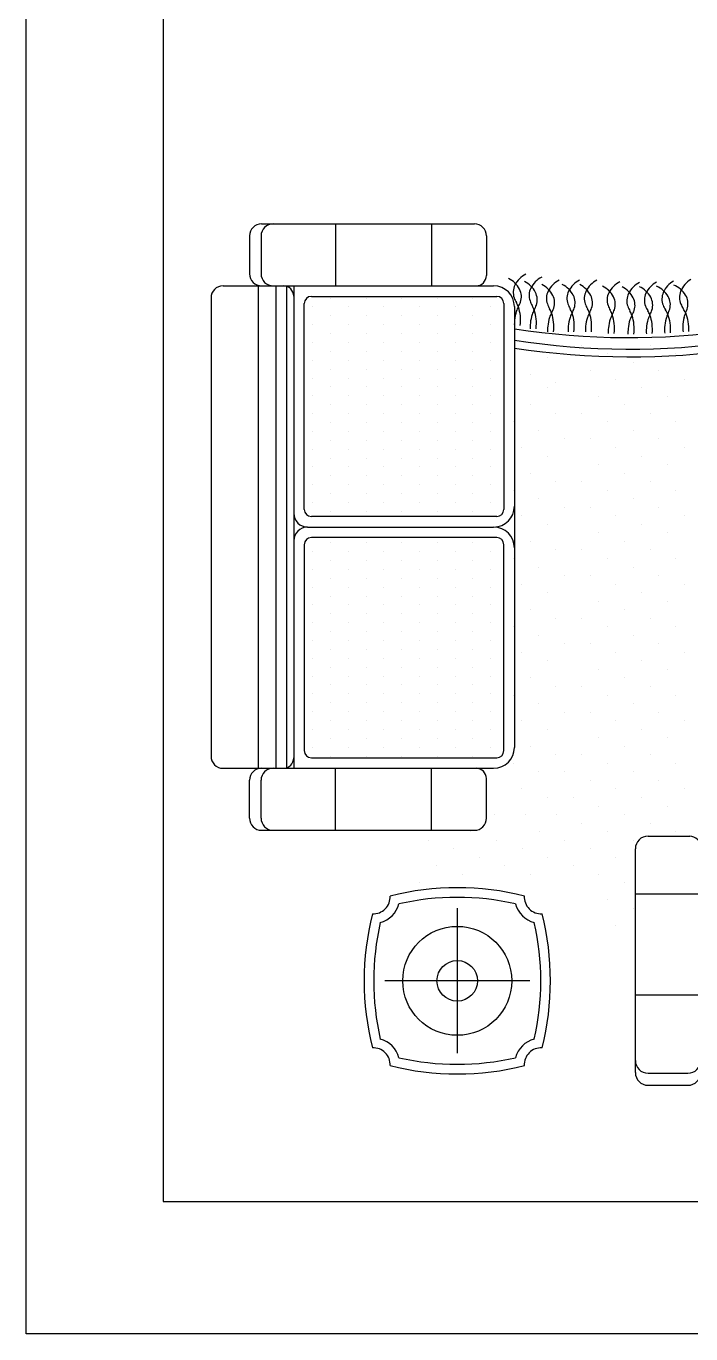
# Model space of a CAD drawing. Header units: inches. Extents: x -0.4 to 42.1, y 14 to 38.8.
# Drawn here: x 21.1 to 22.734, y 13.972 to 17.188 of the extents above; entities that cross this region are included whole.
import ezdxf

# ---------------------------------------------------------------- set-up
doc = ezdxf.new("R2010")
doc.units = ezdxf.units.IN
doc.header["$MEASUREMENT"] = 0
for name, color, linetype in [('02', 2, 'Continuous'), ('4', 4, 'Continuous'), ('kadrbm', 4, 'Continuous')]:
    doc.layers.add(name, color=color, linetype=linetype)

# ---------------------------------------------------------------- blocks, each defined once
blk = doc.blocks.new('kadrbm')
at = {"layer": 'kadrbm', "color": 4}
blk.add_lwpolyline([(0, 0), (0, 24.7972), (21, 24.7972), (21, 0), (0, 0)], close=True, dxfattribs=at)
blk.add_lwpolyline([(20.6631, 0.3257), (20.6631, 24.4603), (0.3369, 24.4603), (0.3369, 0.3257), (20.6631, 0.3257)], dxfattribs=at)

msp = doc.modelspace()

# ---------------------------------------------------------------- linework, layer by layer
at = {"layer": '02'}
for p, q in [((21.6787, 16.7015), (22.2015, 16.7015)), ((21.8603, 16.7015), (21.8603, 16.549)), ((22.0964, 16.7015), (22.0964, 16.549)), ((21.649, 16.6718), (21.649, 16.5786)), ((21.6773, 16.6718), (21.6773, 16.5786)), ((22.2312, 16.6718), (22.2312, 16.5745)), ((21.5839, 16.549), (22.249, 16.549)), ((21.6702, 16.549), (21.6702, 15.3626)), ((21.7139, 16.549), (21.7139, 15.3626)), ((21.7401, 16.5477), (21.7401, 15.3626)), ((21.7576, 16.549), (21.7576, 15.3626)), ((21.5542, 16.5193), (21.5542, 15.3922)), ((21.7835, 15.9991), (21.7835, 16.5056)), ((21.801, 16.5231), (22.2566, 16.5231)), ((22.2741, 16.5056), (22.2741, 15.9991)), ((21.8042, 16.4971), (21.8042, 16.4971)), ((22.2415, 16.4971), (22.2415, 16.4971)), ((22.3, 16.498), (22.3, 15.4136)), ((21.8042, 16.0599), (21.8042, 16.0599)), ((21.8042, 16.0161), (21.8042, 16.0161)), ((21.7915, 15.9558), (22.249, 15.9558)), ((22.2566, 15.9816), (21.801, 15.9816)), ((22.3179, 15.9835), (22.3179, 15.9835)), ((22.2566, 15.9299), (21.801, 15.9299)), ((21.7835, 15.9124), (21.7835, 15.4059)), ((21.8042, 15.8954), (21.8042, 15.8954)), ((22.2741, 15.4059), (22.2741, 15.9124)), ((21.801, 15.3884), (22.2566, 15.3884)), ((22.297, 15.3747), (22.297, 15.3747)), ((21.5839, 15.3626), (22.249, 15.3626)), ((21.8603, 15.21), (21.8603, 15.3626)), ((22.0964, 15.21), (22.0964, 15.3626)), ((21.649, 15.2397), (21.649, 15.3329)), ((21.6773, 15.2397), (21.6773, 15.3329)), ((22.2312, 15.2397), (22.2312, 15.3371)), ((21.6787, 15.21), (22.2015, 15.21)), ((22.6285, 15.1957), (22.731, 15.1957)), ((22.5973, 14.6141), (22.5973, 15.1645)), ((22.5973, 15.0538), (22.7579, 15.0538)), ((22.1595, 15.0182), (22.1595, 14.6615)), ((22.3378, 14.8398), (21.9811, 14.8398)), ((22.5973, 14.8053), (22.7579, 14.8053)), ((22.6285, 14.6127), (22.7266, 14.6127)), ((22.6285, 14.5829), (22.7266, 14.5829))]:
    msp.add_line(p, q, dxfattribs=at)
for radius in [0.134, 0.0499]:
    msp.add_circle((22.1595, 14.8398), radius, dxfattribs=at)
for centre, radius, start, end in [((21.6787, 16.6718), 0.0297, 90, 180), ((21.707, 16.6718), 0.0297, 90, 180), ((22.2015, 16.6718), 0.0297, 0, 90), ((21.6787, 16.5786), 0.0297, 180, 270), ((21.707, 16.5786), 0.0297, 180, 270), ((22.2057, 16.5745), 0.0255, 270, 0), ((22.2599, 16.5138), 0.0593, 26.8626, 64.2782), ((22.5827, 18.2678), 1.8461, 261.1897, 294.7629), ((22.5848, 18.2613), 1.8679, 261.2294, 294.8758), ((22.3544, 16.5247), 0.0593, 116.3479, 153.7635), ((22.3934, 16.5171), 0.0593, 116.3479, 153.7635), ((22.4361, 16.5095), 0.0593, 116.3479, 153.7635), ((22.4865, 16.5095), 0.0593, 116.3479, 153.7635), ((22.5292, 16.5095), 0.0593, 116.3479, 153.7635), ((22.7635, 16.5133), 0.0593, 120.569, 157.9846), ((21.5839, 16.5193), 0.0297, 90, 180), ((21.7322, 16.5235), 0.0254, 0, 90), ((22.249, 16.498), 0.051, 0, 90), ((22.3374, 16.5331), 0.0404, 153.7635, 199.5154), ((22.5848, 18.2613), 1.8869, 261.3184, 294.9329), ((22.2768, 16.5223), 0.0404, 341.1107, 26.8626), ((22.2988, 16.5062), 0.0593, 26.8626, 64.2782), ((22.3764, 16.5255), 0.0404, 153.7635, 199.5154), ((22.3157, 16.5147), 0.0404, 341.1107, 26.8626), ((22.3416, 16.4986), 0.0593, 26.8626, 64.2782), ((22.4191, 16.5179), 0.0404, 153.7635, 199.5154), ((22.3919, 16.4986), 0.0593, 26.8626, 64.2782), ((22.4695, 16.5179), 0.0404, 153.7635, 199.5154), ((22.4347, 16.4986), 0.0593, 26.8626, 64.2782), ((22.5122, 16.5179), 0.0404, 153.7635, 199.5154), ((22.4907, 16.4948), 0.0593, 26.8626, 64.2782), ((22.5683, 16.5141), 0.0404, 153.7635, 199.5154), ((22.5853, 16.5057), 0.0593, 116.3479, 153.7635), ((22.5392, 16.4929), 0.0593, 26.8626, 64.2782), ((22.6337, 16.5038), 0.0593, 116.3479, 153.7635), ((22.5828, 16.4927), 0.0593, 28.2697, 65.6853), ((22.6599, 16.5138), 0.0404, 155.1705, 200.9224), ((22.6771, 16.5059), 0.0593, 117.7549, 155.1705), ((22.6264, 16.4935), 0.0593, 29.6767, 67.0923), ((22.703, 16.5166), 0.0404, 156.5776, 202.3295), ((22.7203, 16.5091), 0.0593, 119.162, 156.5776), ((22.67, 16.4955), 0.0593, 31.0837, 68.4993), ((22.746, 16.5204), 0.0404, 157.9846, 203.7365), ((21.801, 16.5056), 0.0175, 90, 180), ((22.2566, 16.5056), 0.0175, 0, 90), ((22.3642, 16.5426), 0.0688, 199.5154, 210.2039), ((22.2503, 16.4762), 0.063, 19.0364, 30.2039), ((22.2499, 16.5315), 0.0688, 330.4222, 341.1107), ((22.4032, 16.535), 0.0688, 199.5154, 210.2039), ((22.2892, 16.4686), 0.063, 19.0364, 30.2039), ((22.2888, 16.5239), 0.0688, 330.4222, 341.1107), ((22.4459, 16.5274), 0.0688, 199.5154, 210.2039), ((22.3585, 16.5071), 0.0404, 341.1107, 26.8626), ((22.4963, 16.5274), 0.0688, 199.5154, 210.2039), ((22.4088, 16.5071), 0.0404, 341.1107, 26.8626), ((22.539, 16.5274), 0.0688, 199.5154, 210.2039), ((22.4516, 16.5071), 0.0404, 341.1107, 26.8626), ((22.5951, 16.5236), 0.0688, 199.5154, 210.2039), ((22.5076, 16.5033), 0.0404, 341.1107, 26.8626), ((22.6167, 16.5122), 0.0404, 153.7635, 199.5154), ((22.6435, 16.5217), 0.0688, 199.5154, 210.2039), ((22.5561, 16.5014), 0.0404, 341.1107, 26.8626), ((22.6864, 16.524), 0.0688, 200.9224, 211.6109), ((22.5995, 16.5017), 0.0404, 342.5178, 28.2697), ((22.7292, 16.5274), 0.0688, 202.3295, 213.018), ((22.6429, 16.5029), 0.0404, 343.9248, 29.6767), ((22.772, 16.5318), 0.0688, 203.7365, 214.425), ((22.6863, 16.5053), 0.0404, 345.3318, 31.0837), ((22.3938, 16.4567), 0.0939, 161.5897, 175.1221), ((22.3645, 16.4665), 0.063, 150.4222, 161.5897), ((22.2211, 16.4662), 0.0939, 5.504, 19.0364), ((22.2044, 16.4645), 0.1107, 353.0429, 5.504), ((22.4328, 16.4491), 0.0939, 161.5897, 175.1221), ((22.4035, 16.4589), 0.063, 150.4222, 161.5897), ((22.26, 16.4586), 0.0939, 5.504, 19.0364), ((22.2433, 16.4569), 0.1107, 353.0429, 5.504), ((22.4755, 16.4415), 0.0939, 161.5897, 175.1221), ((22.332, 16.461), 0.063, 19.0364, 30.2039), ((22.4462, 16.4513), 0.063, 150.4222, 161.5897), ((22.3316, 16.5163), 0.0688, 330.4222, 341.1107), ((22.3028, 16.451), 0.0939, 5.504, 19.0364), ((22.5259, 16.4415), 0.0939, 161.5897, 175.1221), ((22.3823, 16.461), 0.063, 19.0364, 30.2039), ((22.4966, 16.4513), 0.063, 150.4222, 161.5897), ((22.3819, 16.5163), 0.0688, 330.4222, 341.1107), ((22.3531, 16.451), 0.0939, 5.504, 19.0364), ((22.5686, 16.4415), 0.0939, 161.5897, 175.1221), ((22.4251, 16.461), 0.063, 19.0364, 30.2039), ((22.5393, 16.4513), 0.063, 150.4222, 161.5897), ((22.4247, 16.5163), 0.0688, 330.4222, 341.1107), ((22.3959, 16.451), 0.0939, 5.504, 19.0364), ((22.6247, 16.4377), 0.0939, 161.5897, 175.1221), ((22.4811, 16.4572), 0.063, 19.0364, 30.2039), ((22.5954, 16.4475), 0.063, 150.4222, 161.5897), ((22.4807, 16.5125), 0.0688, 330.4222, 341.1107), ((22.4519, 16.4472), 0.0939, 5.504, 19.0364), ((22.5296, 16.4553), 0.063, 19.0364, 30.2039), ((22.6438, 16.4456), 0.063, 150.4222, 161.5897), ((22.5292, 16.5106), 0.0688, 330.4222, 341.1107), ((22.5004, 16.4453), 0.0939, 5.504, 19.0364), ((22.7181, 16.4389), 0.0939, 162.9967, 176.5291), ((22.5741, 16.4549), 0.063, 20.4435, 31.6109), ((22.6886, 16.4479), 0.063, 151.8293, 162.9967), ((22.5724, 16.5102), 0.0688, 331.8293, 342.5178), ((22.5452, 16.4441), 0.0939, 6.9111, 20.4435), ((22.7631, 16.4431), 0.0939, 164.4038, 177.9362), ((22.6187, 16.4555), 0.063, 21.8505, 33.018), ((22.7333, 16.4514), 0.063, 153.2363, 164.4038), ((22.6156, 16.5108), 0.0688, 333.2363, 343.9248), ((22.59, 16.4441), 0.0939, 8.3181, 21.8505), ((22.8079, 16.4484), 0.0939, 165.8108, 179.3432), ((22.6632, 16.4573), 0.063, 23.2575, 34.425), ((22.7779, 16.456), 0.063, 154.6434, 165.8108), ((22.6588, 16.5124), 0.0688, 334.6434, 345.3318), ((22.6349, 16.4451), 0.0939, 9.7251, 23.2575), ((22.4105, 16.4553), 0.1107, 175.1221, 182.1909), ((22.4495, 16.4477), 0.1107, 175.1221, 182.1909), ((22.4922, 16.4401), 0.1107, 175.1221, 182.1909), ((22.2861, 16.4493), 0.1107, 353.0429, 5.504), ((22.5426, 16.4401), 0.1107, 175.1221, 182.1909), ((22.3364, 16.4493), 0.1107, 353.0429, 5.504), ((22.5853, 16.4401), 0.1107, 175.1221, 182.1909), ((22.3792, 16.4493), 0.1107, 353.0429, 5.504), ((22.6414, 16.4363), 0.1107, 175.1221, 182.1909), ((22.4352, 16.4455), 0.1107, 353.0429, 5.504), ((22.6898, 16.4344), 0.1107, 175.1221, 182.1909), ((22.6731, 16.4358), 0.0939, 161.5897, 175.1221), ((22.4837, 16.4436), 0.1107, 353.0429, 5.504), ((22.7349, 16.4379), 0.1107, 176.5291, 183.5979), ((22.5285, 16.4421), 0.1107, 354.4499, 6.9111), ((22.7798, 16.4425), 0.1107, 177.9362, 185.005), ((22.5734, 16.4416), 0.1107, 355.8569, 8.3181), ((22.8246, 16.4482), 0.1107, 179.3432, 186.412), ((22.6183, 16.4423), 0.1107, 357.264, 9.7251), ((21.7915, 15.9897), 0.0339, 180, 270), ((21.801, 15.9991), 0.0175, 180, 270), ((22.249, 16.0068), 0.051, 270, 0), ((22.2566, 15.9991), 0.0175, 270, 0), ((21.7915, 15.9219), 0.0339, 90, 180), ((22.249, 15.9048), 0.051, 0, 90), ((21.801, 15.9124), 0.0175, 90, 180), ((22.2566, 15.9124), 0.0175, 0, 90), ((21.801, 15.4059), 0.0175, 180, 270), ((22.249, 15.4136), 0.051, 270, 0), ((22.2566, 15.4059), 0.0175, 270, 0), ((21.5839, 15.3922), 0.0297, 180, 270), ((21.7322, 15.388), 0.0254, 270, 0), ((21.6787, 15.3329), 0.0297, 90, 180), ((21.707, 15.3329), 0.0297, 90, 180), ((22.2057, 15.3371), 0.0255, 0, 90), ((21.6787, 15.2397), 0.0297, 180, 270), ((21.707, 15.2397), 0.0297, 180, 270), ((22.2015, 15.2397), 0.0297, 270, 0), ((22.6285, 15.1645), 0.0312, 90, 180), ((22.731, 15.1688), 0.0268, 0, 90), ((22.1595, 14.4017), 0.6672, 75.6878, 104.3122), ((21.9534, 15.0459), 0.0412, 266.7594, 3.2406), ((21.9534, 15.0459), 0.065, 285.1069, 344.8931), ((22.1595, 14.4017), 0.6434, 77.1314, 102.8686), ((22.3655, 15.0459), 0.065, 195.1069, 254.8931), ((22.3655, 15.0459), 0.0412, 176.7594, 273.2406), ((22.5976, 14.8398), 0.6672, 165.6878, 194.3122), ((21.7214, 14.8398), 0.6672, 345.6878, 14.3122), ((22.5976, 14.8398), 0.6434, 167.1314, 192.8686), ((21.7214, 14.8398), 0.6434, 347.1314, 12.8686), ((21.9534, 14.6338), 0.0412, 356.7594, 93.2406), ((21.9534, 14.6338), 0.065, 15.1069, 74.8931), ((22.3655, 14.6338), 0.065, 105.1069, 164.8931), ((22.3655, 14.6338), 0.0412, 86.7594, 183.2406), ((22.1595, 15.2779), 0.6434, 257.1314, 282.8686), ((22.6285, 14.6439), 0.0312, 180, 270), ((22.7266, 14.6439), 0.0312, 270, 0), ((22.1595, 15.2779), 0.6672, 255.6878, 284.3122), ((22.6285, 14.6141), 0.0312, 180, 270), ((22.7266, 14.6141), 0.0312, 270, 0)]:
    msp.add_arc(centre, radius, start, end, dxfattribs=at)
at = {"layer": '4'}
for p, q in [((21.8479, 16.519), (21.8479, 16.519)), ((21.9354, 16.519), (21.9354, 16.519)), ((22.0228, 16.519), (22.0228, 16.519)), ((22.1103, 16.519), (22.1103, 16.519)), ((22.1977, 16.519), (22.1977, 16.519)), ((21.8479, 16.4753), (21.8479, 16.4753)), ((21.8916, 16.4971), (21.8916, 16.4971)), ((21.9354, 16.4753), (21.9354, 16.4753)), ((21.9791, 16.4971), (21.9791, 16.4971)), ((22.0228, 16.4753), (22.0228, 16.4753)), ((22.0665, 16.4971), (22.0665, 16.4971)), ((22.1103, 16.4753), (22.1103, 16.4753)), ((22.154, 16.4971), (22.154, 16.4971)), ((22.1977, 16.4753), (22.1977, 16.4753)), ((21.8042, 16.4534), (21.8042, 16.4534)), ((21.8916, 16.4534), (21.8916, 16.4534)), ((21.9791, 16.4534), (21.9791, 16.4534)), ((22.0665, 16.4534), (22.0665, 16.4534)), ((22.154, 16.4534), (22.154, 16.4534)), ((22.2415, 16.4534), (22.2415, 16.4534)), ((21.8042, 16.4097), (21.8042, 16.4097)), ((21.8479, 16.4315), (21.8479, 16.4315)), ((21.8916, 16.4097), (21.8916, 16.4097)), ((21.9354, 16.4315), (21.9354, 16.4315)), ((21.9791, 16.4097), (21.9791, 16.4097)), ((22.0228, 16.4315), (22.0228, 16.4315)), ((22.0665, 16.4097), (22.0665, 16.4097)), ((22.1103, 16.4315), (22.1103, 16.4315)), ((22.154, 16.4097), (22.154, 16.4097)), ((22.1977, 16.4315), (22.1977, 16.4315)), ((22.2415, 16.4097), (22.2415, 16.4097)), ((22.4658, 16.4033), (22.4658, 16.4033)), ((22.6337, 16.4033), (22.6337, 16.4033)), ((21.8479, 16.3878), (21.8479, 16.3878)), ((21.9354, 16.3878), (21.9354, 16.3878)), ((22.0228, 16.3878), (22.0228, 16.3878)), ((22.1103, 16.3878), (22.1103, 16.3878)), ((22.1977, 16.3878), (22.1977, 16.3878)), ((22.3809, 16.3734), (22.3809, 16.3734)), ((22.5288, 16.3823), (22.5288, 16.3823)), ((22.6967, 16.3823), (22.6967, 16.3823)), ((21.8042, 16.366), (21.8042, 16.366)), ((21.8479, 16.3441), (21.8479, 16.3441)), ((21.8916, 16.366), (21.8916, 16.366)), ((21.9354, 16.3441), (21.9354, 16.3441)), ((21.9791, 16.366), (21.9791, 16.366)), ((22.0228, 16.3441), (22.0228, 16.3441)), ((22.0665, 16.366), (22.0665, 16.366)), ((22.1103, 16.3441), (22.1103, 16.3441)), ((22.154, 16.366), (22.154, 16.366)), ((22.1977, 16.3441), (22.1977, 16.3441)), ((22.2415, 16.366), (22.2415, 16.366)), ((22.4868, 16.3404), (22.4868, 16.3404)), ((22.5917, 16.3613), (22.5917, 16.3613)), ((22.6547, 16.3404), (22.6547, 16.3404)), ((21.8042, 16.3222), (21.8042, 16.3222)), ((21.8916, 16.3222), (21.8916, 16.3222)), ((21.9791, 16.3222), (21.9791, 16.3222)), ((22.0665, 16.3222), (22.0665, 16.3222)), ((22.154, 16.3222), (22.154, 16.3222)), ((22.2415, 16.3222), (22.2415, 16.3222)), ((22.3389, 16.3314), (22.3389, 16.3314)), ((22.4019, 16.3104), (22.4019, 16.3104)), ((22.5497, 16.3194), (22.5497, 16.3194)), ((22.7177, 16.3194), (22.7177, 16.3194)), ((21.8042, 16.2785), (21.8042, 16.2785)), ((21.8479, 16.3004), (21.8479, 16.3004)), ((21.8916, 16.2785), (21.8916, 16.2785)), ((21.9354, 16.3004), (21.9354, 16.3004)), ((21.9791, 16.2785), (21.9791, 16.2785)), ((22.0228, 16.3004), (22.0228, 16.3004)), ((22.0665, 16.2785), (22.0665, 16.2785)), ((22.1103, 16.3004), (22.1103, 16.3004)), ((22.154, 16.2785), (22.154, 16.2785)), ((22.1977, 16.3004), (22.1977, 16.3004)), ((22.2415, 16.2785), (22.2415, 16.2785)), ((22.3809, 16.2984), (22.3809, 16.2984)), ((22.5078, 16.2774), (22.5078, 16.2774)), ((22.6127, 16.2984), (22.6127, 16.2984)), ((22.6757, 16.2774), (22.6757, 16.2774)), ((21.8479, 16.2566), (21.8479, 16.2566)), ((21.9354, 16.2566), (21.9354, 16.2566)), ((22.0228, 16.2566), (22.0228, 16.2566)), ((22.1103, 16.2566), (22.1103, 16.2566)), ((22.1977, 16.2566), (22.1977, 16.2566)), ((22.3389, 16.2564), (22.3389, 16.2564)), ((22.5707, 16.2564), (22.5707, 16.2564)), ((21.8042, 16.2348), (21.8042, 16.2348)), ((21.8479, 16.2129), (21.8479, 16.2129)), ((21.8916, 16.2348), (21.8916, 16.2348)), ((21.9354, 16.2129), (21.9354, 16.2129)), ((21.9791, 16.2348), (21.9791, 16.2348)), ((22.0228, 16.2129), (22.0228, 16.2129)), ((22.0665, 16.2348), (22.0665, 16.2348)), ((22.1103, 16.2129), (22.1103, 16.2129)), ((22.154, 16.2348), (22.154, 16.2348)), ((22.1977, 16.2129), (22.1977, 16.2129)), ((22.2415, 16.2348), (22.2415, 16.2348)), ((22.297, 16.2144), (22.297, 16.2144)), ((22.4019, 16.2354), (22.4019, 16.2354)), ((22.4658, 16.2354), (22.4658, 16.2354)), ((22.5288, 16.2144), (22.5288, 16.2144)), ((22.6337, 16.2354), (22.6337, 16.2354)), ((22.6967, 16.2144), (22.6967, 16.2144)), ((21.8042, 16.191), (21.8042, 16.191)), ((21.8916, 16.191), (21.8916, 16.191)), ((21.9791, 16.191), (21.9791, 16.191)), ((22.0665, 16.191), (22.0665, 16.191)), ((22.154, 16.191), (22.154, 16.191)), ((22.2415, 16.191), (22.2415, 16.191)), ((22.3599, 16.1934), (22.3599, 16.1934)), ((22.5917, 16.1934), (22.5917, 16.1934)), ((21.8042, 16.1473), (21.8042, 16.1473)), ((21.8479, 16.1692), (21.8479, 16.1692)), ((21.8916, 16.1473), (21.8916, 16.1473)), ((21.9354, 16.1692), (21.9354, 16.1692)), ((21.9791, 16.1473), (21.9791, 16.1473)), ((22.0228, 16.1692), (22.0228, 16.1692)), ((22.0665, 16.1473), (22.0665, 16.1473)), ((22.1103, 16.1692), (22.1103, 16.1692)), ((22.154, 16.1473), (22.154, 16.1473)), ((22.1977, 16.1692), (22.1977, 16.1692)), ((22.2415, 16.1473), (22.2415, 16.1473)), ((22.3179, 16.1514), (22.3179, 16.1514)), ((22.4229, 16.1724), (22.4229, 16.1724)), ((22.4868, 16.1724), (22.4868, 16.1724)), ((22.5497, 16.1514), (22.5497, 16.1514)), ((22.6547, 16.1724), (22.6547, 16.1724)), ((22.7177, 16.1514), (22.7177, 16.1514)), ((21.8479, 16.1255), (21.8479, 16.1255)), ((21.9354, 16.1255), (21.9354, 16.1255)), ((22.0228, 16.1255), (22.0228, 16.1255)), ((22.1103, 16.1255), (22.1103, 16.1255)), ((22.1977, 16.1255), (22.1977, 16.1255)), ((22.3809, 16.1304), (22.3809, 16.1304)), ((22.6127, 16.1304), (22.6127, 16.1304)), ((21.8042, 16.1036), (21.8042, 16.1036)), ((21.8479, 16.0817), (21.8479, 16.0817)), ((21.8916, 16.1036), (21.8916, 16.1036)), ((21.9354, 16.0817), (21.9354, 16.0817)), ((21.9791, 16.1036), (21.9791, 16.1036)), ((22.0228, 16.0817), (22.0228, 16.0817)), ((22.0665, 16.1036), (22.0665, 16.1036)), ((22.1103, 16.0817), (22.1103, 16.0817)), ((22.154, 16.1036), (22.154, 16.1036)), ((22.1977, 16.0817), (22.1977, 16.0817)), ((22.2415, 16.1036), (22.2415, 16.1036)), ((22.3389, 16.0884), (22.3389, 16.0884)), ((22.5078, 16.1094), (22.5078, 16.1094)), ((22.5707, 16.0884), (22.5707, 16.0884)), ((22.6757, 16.1094), (22.6757, 16.1094)), ((21.8916, 16.0599), (21.8916, 16.0599)), ((21.9791, 16.0599), (21.9791, 16.0599)), ((22.0665, 16.0599), (22.0665, 16.0599)), ((22.154, 16.0599), (22.154, 16.0599)), ((22.2415, 16.0599), (22.2415, 16.0599)), ((22.4019, 16.0675), (22.4019, 16.0675)), ((22.4658, 16.0675), (22.4658, 16.0675)), ((22.6337, 16.0675), (22.6337, 16.0675)), ((21.8479, 16.038), (21.8479, 16.038)), ((21.8916, 16.0161), (21.8916, 16.0161)), ((21.9354, 16.038), (21.9354, 16.038)), ((21.9791, 16.0161), (21.9791, 16.0161)), ((22.0228, 16.038), (22.0228, 16.038)), ((22.0665, 16.0161), (22.0665, 16.0161)), ((22.1103, 16.038), (22.1103, 16.038)), ((22.154, 16.0161), (22.154, 16.0161)), ((22.1977, 16.038), (22.1977, 16.038)), ((22.2415, 16.0161), (22.2415, 16.0161)), ((22.297, 16.0465), (22.297, 16.0465)), ((22.3599, 16.0255), (22.3599, 16.0255)), ((22.5288, 16.0465), (22.5288, 16.0465)), ((22.5917, 16.0255), (22.5917, 16.0255)), ((22.6967, 16.0465), (22.6967, 16.0465)), ((21.8479, 15.9943), (21.8479, 15.9943)), ((21.9354, 15.9943), (21.9354, 15.9943)), ((22.0228, 15.9943), (22.0228, 15.9943)), ((22.1103, 15.9943), (22.1103, 15.9943)), ((22.1977, 15.9943), (22.1977, 15.9943)), ((22.4229, 16.0045), (22.4229, 16.0045)), ((22.4868, 16.0045), (22.4868, 16.0045)), ((22.6547, 16.0045), (22.6547, 16.0045)), ((22.3809, 15.9625), (22.3809, 15.9625)), ((22.5497, 15.9835), (22.5497, 15.9835)), ((22.6127, 15.9625), (22.6127, 15.9625)), ((22.7177, 15.9835), (22.7177, 15.9835)), ((22.3389, 15.9205), (22.3389, 15.9205)), ((22.5078, 15.9415), (22.5078, 15.9415)), ((22.5707, 15.9205), (22.5707, 15.9205)), ((22.6757, 15.9415), (22.6757, 15.9415)), ((21.8479, 15.9173), (21.8479, 15.9173)), ((21.8916, 15.8954), (21.8916, 15.8954)), ((21.9354, 15.9173), (21.9354, 15.9173)), ((21.9791, 15.8954), (21.9791, 15.8954)), ((22.0228, 15.9173), (22.0228, 15.9173)), ((22.0665, 15.8954), (22.0665, 15.8954)), ((22.1103, 15.9173), (22.1103, 15.9173)), ((22.154, 15.8954), (22.154, 15.8954)), ((22.1977, 15.9173), (22.1977, 15.9173)), ((22.2415, 15.8954), (22.2415, 15.8954)), ((22.4019, 15.8995), (22.4019, 15.8995)), ((22.4658, 15.8995), (22.4658, 15.8995)), ((22.6337, 15.8995), (22.6337, 15.8995)), ((21.8479, 15.8735), (21.8479, 15.8735)), ((21.9354, 15.8735), (21.9354, 15.8735)), ((22.0228, 15.8735), (22.0228, 15.8735)), ((22.1103, 15.8735), (22.1103, 15.8735)), ((22.1977, 15.8735), (22.1977, 15.8735)), ((22.297, 15.8785), (22.297, 15.8785)), ((22.3599, 15.8575), (22.3599, 15.8575)), ((22.5288, 15.8785), (22.5288, 15.8785)), ((22.5917, 15.8575), (22.5917, 15.8575)), ((22.6967, 15.8785), (22.6967, 15.8785)), ((21.8042, 15.8517), (21.8042, 15.8517)), ((21.8479, 15.8298), (21.8479, 15.8298)), ((21.8916, 15.8517), (21.8916, 15.8517)), ((21.9354, 15.8298), (21.9354, 15.8298)), ((21.9791, 15.8517), (21.9791, 15.8517)), ((22.0228, 15.8298), (22.0228, 15.8298)), ((22.0665, 15.8517), (22.0665, 15.8517)), ((22.1103, 15.8298), (22.1103, 15.8298)), ((22.154, 15.8517), (22.154, 15.8517)), ((22.1977, 15.8298), (22.1977, 15.8298)), ((22.2415, 15.8517), (22.2415, 15.8517)), ((22.4229, 15.8365), (22.4229, 15.8365)), ((22.4868, 15.8365), (22.4868, 15.8365)), ((22.6547, 15.8365), (22.6547, 15.8365)), ((21.8042, 15.8079), (21.8042, 15.8079)), ((21.8916, 15.8079), (21.8916, 15.8079)), ((21.9791, 15.8079), (21.9791, 15.8079)), ((22.0665, 15.8079), (22.0665, 15.8079)), ((22.154, 15.8079), (22.154, 15.8079)), ((22.2415, 15.8079), (22.2415, 15.8079)), ((22.3179, 15.8155), (22.3179, 15.8155)), ((22.3809, 15.7946), (22.3809, 15.7946)), ((22.5497, 15.8155), (22.5497, 15.8155)), ((22.6127, 15.7946), (22.6127, 15.7946)), ((22.7177, 15.8155), (22.7177, 15.8155)), ((21.8042, 15.7642), (21.8042, 15.7642)), ((21.8479, 15.7861), (21.8479, 15.7861)), ((21.8916, 15.7642), (21.8916, 15.7642)), ((21.9354, 15.7861), (21.9354, 15.7861)), ((21.9791, 15.7642), (21.9791, 15.7642)), ((22.0228, 15.7861), (22.0228, 15.7861)), ((22.0665, 15.7642), (22.0665, 15.7642)), ((22.1103, 15.7861), (22.1103, 15.7861)), ((22.154, 15.7642), (22.154, 15.7642)), ((22.1977, 15.7861), (22.1977, 15.7861)), ((22.2415, 15.7642), (22.2415, 15.7642)), ((22.5078, 15.7736), (22.5078, 15.7736)), ((22.6757, 15.7736), (22.6757, 15.7736)), ((21.8479, 15.7424), (21.8479, 15.7424)), ((21.9354, 15.7424), (21.9354, 15.7424)), ((22.0228, 15.7424), (22.0228, 15.7424)), ((22.1103, 15.7424), (22.1103, 15.7424)), ((22.1977, 15.7424), (22.1977, 15.7424)), ((22.3389, 15.7526), (22.3389, 15.7526)), ((22.4019, 15.7316), (22.4019, 15.7316)), ((22.4658, 15.7316), (22.4658, 15.7316)), ((22.5707, 15.7526), (22.5707, 15.7526)), ((22.6337, 15.7316), (22.6337, 15.7316)), ((21.8042, 15.7205), (21.8042, 15.7205)), ((21.8479, 15.6986), (21.8479, 15.6986)), ((21.8916, 15.7205), (21.8916, 15.7205)), ((21.9354, 15.6986), (21.9354, 15.6986)), ((21.9791, 15.7205), (21.9791, 15.7205)), ((22.0228, 15.6986), (22.0228, 15.6986)), ((22.0665, 15.7205), (22.0665, 15.7205)), ((22.1103, 15.6986), (22.1103, 15.6986)), ((22.154, 15.7205), (22.154, 15.7205)), ((22.1977, 15.6986), (22.1977, 15.6986)), ((22.2415, 15.7205), (22.2415, 15.7205)), ((22.297, 15.7106), (22.297, 15.7106)), ((22.5288, 15.7106), (22.5288, 15.7106)), ((22.6967, 15.7106), (22.6967, 15.7106)), ((21.8042, 15.6768), (21.8042, 15.6768)), ((21.8916, 15.6768), (21.8916, 15.6768)), ((21.9791, 15.6768), (21.9791, 15.6768)), ((22.0665, 15.6768), (22.0665, 15.6768)), ((22.154, 15.6768), (22.154, 15.6768)), ((22.2415, 15.6768), (22.2415, 15.6768)), ((22.3599, 15.6896), (22.3599, 15.6896)), ((22.4229, 15.6686), (22.4229, 15.6686)), ((22.4868, 15.6686), (22.4868, 15.6686)), ((22.5917, 15.6896), (22.5917, 15.6896)), ((22.6547, 15.6686), (22.6547, 15.6686)), ((21.8042, 15.633), (21.8042, 15.633)), ((21.8479, 15.6549), (21.8479, 15.6549)), ((21.8916, 15.633), (21.8916, 15.633)), ((21.9354, 15.6549), (21.9354, 15.6549)), ((21.9791, 15.633), (21.9791, 15.633)), ((22.0228, 15.6549), (22.0228, 15.6549)), ((22.0665, 15.633), (22.0665, 15.633)), ((22.1103, 15.6549), (22.1103, 15.6549)), ((22.154, 15.633), (22.154, 15.633)), ((22.1977, 15.6549), (22.1977, 15.6549)), ((22.2415, 15.633), (22.2415, 15.633)), ((22.3179, 15.6476), (22.3179, 15.6476)), ((22.5497, 15.6476), (22.5497, 15.6476)), ((22.7177, 15.6476), (22.7177, 15.6476)), ((21.8479, 15.6112), (21.8479, 15.6112)), ((21.9354, 15.6112), (21.9354, 15.6112)), ((22.0228, 15.6112), (22.0228, 15.6112)), ((22.1103, 15.6112), (22.1103, 15.6112)), ((22.1977, 15.6112), (22.1977, 15.6112)), ((22.3809, 15.6266), (22.3809, 15.6266)), ((22.5078, 15.6056), (22.5078, 15.6056)), ((22.6127, 15.6266), (22.6127, 15.6266)), ((22.6757, 15.6056), (22.6757, 15.6056)), ((21.8042, 15.5893), (21.8042, 15.5893)), ((21.8479, 15.5674), (21.8479, 15.5674)), ((21.8916, 15.5893), (21.8916, 15.5893)), ((21.9354, 15.5674), (21.9354, 15.5674)), ((21.9791, 15.5893), (21.9791, 15.5893)), ((22.0228, 15.5674), (22.0228, 15.5674)), ((22.0665, 15.5893), (22.0665, 15.5893)), ((22.1103, 15.5674), (22.1103, 15.5674)), ((22.154, 15.5893), (22.154, 15.5893)), ((22.1977, 15.5674), (22.1977, 15.5674)), ((22.2415, 15.5893), (22.2415, 15.5893)), ((22.3389, 15.5846), (22.3389, 15.5846)), ((22.5707, 15.5846), (22.5707, 15.5846)), ((21.8042, 15.5456), (21.8042, 15.5456)), ((21.8916, 15.5456), (21.8916, 15.5456)), ((21.9791, 15.5456), (21.9791, 15.5456)), ((22.0665, 15.5456), (22.0665, 15.5456)), ((22.154, 15.5456), (22.154, 15.5456)), ((22.2415, 15.5456), (22.2415, 15.5456)), ((22.297, 15.5426), (22.297, 15.5426)), ((22.4019, 15.5636), (22.4019, 15.5636)), ((22.4658, 15.5636), (22.4658, 15.5636)), ((22.5288, 15.5426), (22.5288, 15.5426)), ((22.6337, 15.5636), (22.6337, 15.5636)), ((22.6967, 15.5426), (22.6967, 15.5426)), ((21.8042, 15.5019), (21.8042, 15.5019)), ((21.8479, 15.5237), (21.8479, 15.5237)), ((21.8916, 15.5019), (21.8916, 15.5019)), ((21.9354, 15.5237), (21.9354, 15.5237)), ((21.9791, 15.5019), (21.9791, 15.5019)), ((22.0228, 15.5237), (22.0228, 15.5237)), ((22.0665, 15.5019), (22.0665, 15.5019)), ((22.1103, 15.5237), (22.1103, 15.5237)), ((22.154, 15.5019), (22.154, 15.5019)), ((22.1977, 15.5237), (22.1977, 15.5237)), ((22.2415, 15.5019), (22.2415, 15.5019)), ((22.3599, 15.5217), (22.3599, 15.5217)), ((22.5917, 15.5217), (22.5917, 15.5217)), ((21.8479, 15.48), (21.8479, 15.48)), ((21.9354, 15.48), (21.9354, 15.48)), ((22.0228, 15.48), (22.0228, 15.48)), ((22.1103, 15.48), (22.1103, 15.48)), ((22.1977, 15.48), (22.1977, 15.48)), ((22.3179, 15.4797), (22.3179, 15.4797)), ((22.4229, 15.5007), (22.4229, 15.5007)), ((22.4868, 15.5007), (22.4868, 15.5007)), ((22.5497, 15.4797), (22.5497, 15.4797)), ((22.6547, 15.5007), (22.6547, 15.5007)), ((22.7177, 15.4797), (22.7177, 15.4797)), ((21.8042, 15.4581), (21.8042, 15.4581)), ((21.8916, 15.4581), (21.8916, 15.4581)), ((21.9791, 15.4581), (21.9791, 15.4581)), ((22.0665, 15.4581), (22.0665, 15.4581)), ((22.154, 15.4581), (22.154, 15.4581)), ((22.2415, 15.4581), (22.2415, 15.4581)), ((22.3809, 15.4587), (22.3809, 15.4587)), ((22.5078, 15.4377), (22.5078, 15.4377)), ((22.6127, 15.4587), (22.6127, 15.4587)), ((22.6757, 15.4377), (22.6757, 15.4377)), ((21.8042, 15.4144), (21.8042, 15.4144)), ((21.8479, 15.4363), (21.8479, 15.4363)), ((21.8916, 15.4144), (21.8916, 15.4144)), ((21.9354, 15.4363), (21.9354, 15.4363)), ((21.9791, 15.4144), (21.9791, 15.4144)), ((22.0228, 15.4363), (22.0228, 15.4363)), ((22.0665, 15.4144), (22.0665, 15.4144)), ((22.1103, 15.4363), (22.1103, 15.4363)), ((22.154, 15.4144), (22.154, 15.4144)), ((22.1977, 15.4363), (22.1977, 15.4363)), ((22.2415, 15.4144), (22.2415, 15.4144)), ((22.3389, 15.4167), (22.3389, 15.4167)), ((22.5707, 15.4167), (22.5707, 15.4167)), ((21.8479, 15.3925), (21.8479, 15.3925)), ((21.9354, 15.3925), (21.9354, 15.3925)), ((22.0228, 15.3925), (22.0228, 15.3925)), ((22.1103, 15.3925), (22.1103, 15.3925)), ((22.1977, 15.3925), (22.1977, 15.3925)), ((22.4019, 15.3957), (22.4019, 15.3957)), ((22.4658, 15.3957), (22.4658, 15.3957)), ((22.5288, 15.3747), (22.5288, 15.3747)), ((22.6337, 15.3957), (22.6337, 15.3957)), ((22.6967, 15.3747), (22.6967, 15.3747)), ((22.3599, 15.3537), (22.3599, 15.3537)), ((22.4238, 15.3537), (22.4238, 15.3537)), ((22.5917, 15.3537), (22.5917, 15.3537)), ((22.3179, 15.3117), (22.3179, 15.3117)), ((22.4868, 15.3327), (22.4868, 15.3327)), ((22.5497, 15.3117), (22.5497, 15.3117)), ((22.6547, 15.3327), (22.6547, 15.3327)), ((22.7177, 15.3117), (22.7177, 15.3117)), ((22.3809, 15.2907), (22.3809, 15.2907)), ((22.4448, 15.2907), (22.4448, 15.2907)), ((22.6127, 15.2907), (22.6127, 15.2907)), ((22.2517, 15.2488), (22.2517, 15.2488)), ((22.3268, 15.2488), (22.3268, 15.2488)), ((22.4028, 15.2488), (22.4028, 15.2488)), ((22.5078, 15.2697), (22.5078, 15.2697)), ((22.5707, 15.2488), (22.5707, 15.2488)), ((22.6757, 15.2697), (22.6757, 15.2697)), ((22.4658, 15.2278), (22.4658, 15.2278)), ((22.6337, 15.2278), (22.6337, 15.2278)), ((22.0879, 15.1858), (22.0879, 15.1858)), ((22.1929, 15.2068), (22.1929, 15.2068)), ((22.2559, 15.1858), (22.2559, 15.1858)), ((22.3608, 15.2068), (22.3608, 15.2068)), ((22.4238, 15.1858), (22.4238, 15.1858)), ((22.5288, 15.2068), (22.5288, 15.2068)), ((22.5917, 15.1858), (22.5917, 15.1858)), ((22.6967, 15.2068), (22.6967, 15.2068)), ((22.1509, 15.1648), (22.1509, 15.1648)), ((22.3188, 15.1648), (22.3188, 15.1648)), ((22.4868, 15.1648), (22.4868, 15.1648)), ((22.1089, 15.1228), (22.1089, 15.1228)), ((22.2139, 15.1438), (22.2139, 15.1438)), ((22.2768, 15.1228), (22.2768, 15.1228)), ((22.3818, 15.1438), (22.3818, 15.1438)), ((22.4448, 15.1228), (22.4448, 15.1228)), ((22.5497, 15.1438), (22.5497, 15.1438)), ((22.1719, 15.1018), (22.1719, 15.1018)), ((22.3398, 15.1018), (22.3398, 15.1018)), ((22.5078, 15.1018), (22.5078, 15.1018)), ((22.0669, 15.0808), (22.0669, 15.0808)), ((22.5707, 15.0808), (22.5707, 15.0808)), ((22.5288, 15.0388), (22.5288, 15.0388)), ((22.5917, 15.0178), (22.5917, 15.0178)), ((22.5497, 14.9759), (22.5497, 14.9759))]:
    msp.add_line(p, q, dxfattribs=at)

# ---------------------------------------------------------------- block references
at = {"layer": 'kadrbm'}
msp.add_blockref('kadrbm', (21.0999, 13.9716), dxfattribs=at)

doc.saveas('drawing.dxf')
